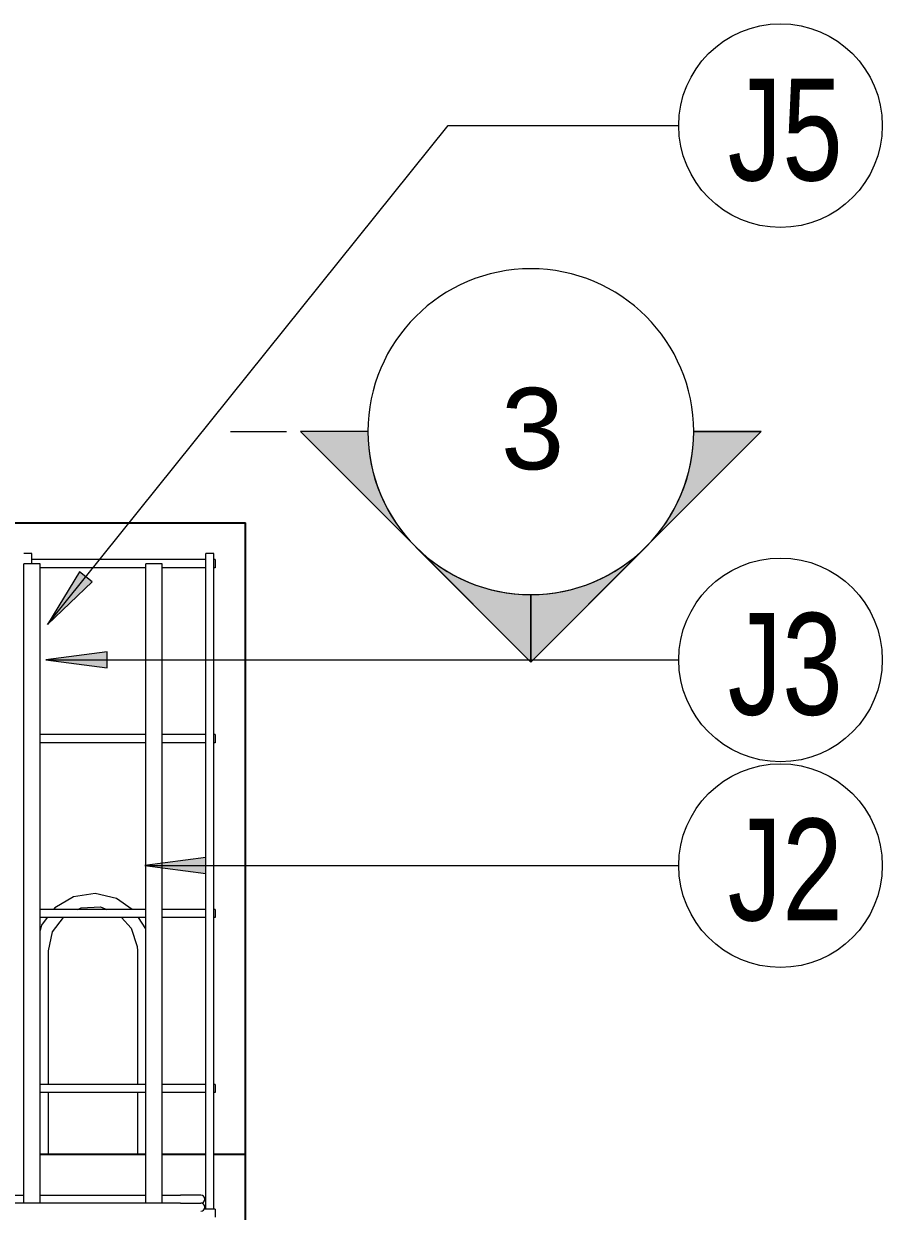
# Model space of a CAD drawing. Header units: millimetres. Extents: x 1454 to 26503, y -2036 to 18825.
# Drawn here: x 5621 to 6464, y 2984 to 4150 of the extents above; entities that cross this region are included whole.
import ezdxf

# ---------------------------------------------------------------- set-up
doc = ezdxf.new("R2010")
doc.units = ezdxf.units.MM
for name, color, linetype, lineweight in [('A-GENM', 13, 'Continuous', 18), ('A-WALL', 113, 'Continuous', 25), ('G-ANNO-SYMB', 111, 'Continuous', 9), ('S-RBAR', 171, 'Continuous', 18), ('S-RBAR-IDEN', 171, 'Continuous', 9)]:
    doc.layers.add(name, color=color, linetype=linetype, lineweight=lineweight)
doc.styles.add('Arial', font='arial.ttf', dxfattribs={"height": 80})
doc.styles.add('Nirmala UI Semilight', font='NirmalaS.ttf', dxfattribs={"width": 0.8, "height": 100})

# ---------------------------------------------------------------- blocks, each defined once
blk = doc.blocks.new('12_7Ø_ Lifting Insert_COLUMN - 12_9Ø Lifting insert-1653171-Elevation Front 1')
at = {"layer": 'A-GENM'}
for p, q in [((5740.9, 3261.3), (5733.7, 3272.5)), ((5645.2, 3108.7), (5645.2, 3240)), ((5732.5, 3240), (5732.5, 3108.7)), ((5645.2, 3040), (5645.2, 3100.7)), ((5732.5, 3100.7), (5732.5, 3040))]:
    blk.add_line(p, q, dxfattribs=at)
at = {"layer": 'A-GENM', "flags": 128}
for points in [[(5727.4, 3280.5), (5711.9, 3291.4), (5691, 3296.3), (5669.8, 3293), (5651.3, 3282.1), (5650.1, 3280.5)], [(5674.2, 3280.5), (5677.4, 3282.1), (5696.2, 3283), (5702.4, 3280.5)], [(5644, 3272.5), (5638.3, 3265), (5636.9, 3259.9)], [(5645.2, 3240), (5649.2, 3258.4), (5660, 3272.5)], [(5716.8, 3272.5), (5726.5, 3262.1), (5732.3, 3244.2), (5732.5, 3240)]]:
    blk.add_lwpolyline(points, dxfattribs=at)
blk = doc.blocks.new('Detail View - M_Section Head - Filled SHOP DWG-1002450-Elevation Front 1')
at = {"layer": 'G-ANNO-SYMB'}
h = blk.add_hatch(color=256, dxfattribs=at)
edge = h.paths.add_edge_path()
edge.add_line((5892.8, 3749.7), (5959.1, 3749.7))
edge.add_arc((6119.1, 3749.7), 160, 180, 225)
edge.add_line((6006, 3636.5), (5892.8, 3749.7))
h = blk.add_hatch(color=256, dxfattribs=at)
edge = h.paths.add_edge_path()
edge.add_line((6345.4, 3749.7), (6232.2, 3636.5))
edge.add_arc((6119.1, 3749.7), 160, 315, 360)
edge.add_line((6279.1, 3749.7), (6345.4, 3749.7))
h = blk.add_hatch(color=256, dxfattribs=at)
edge = h.paths.add_edge_path()
edge.add_line((6119.1, 3523.4), (6006, 3636.5))
edge.add_arc((6119.1, 3749.7), 160, 225, 270)
edge.add_line((6119.1, 3589.7), (6119.1, 3523.4))
h = blk.add_hatch(color=256, dxfattribs=at)
edge = h.paths.add_edge_path()
edge.add_line((6119.1, 3523.4), (6119.1, 3589.7))
edge.add_arc((6119.1, 3749.7), 160, 270, 315)
edge.add_line((6232.2, 3636.5), (6119.1, 3523.4))
for p, q in [((6119.1, 3523.4), (5892.8, 3749.7)), ((5959.1, 3749.7), (5892.8, 3749.7)), ((5892.8, 3749.7), (6006, 3636.5)), ((5959.1, 3749.7), (5892.8, 3749.7)), ((6119.1, 3523.4), (6345.4, 3749.7)), ((6232.2, 3636.5), (6345.4, 3749.7)), ((6279.1, 3749.7), (6345.4, 3749.7)), ((6345.4, 3749.7), (6279.1, 3749.7)), ((6006, 3636.5), (6119.1, 3523.4)), ((6119.1, 3523.4), (6232.2, 3636.5)), ((6119.1, 3589.7), (6119.1, 3523.4)), ((6119.1, 3523.4), (6119.1, 3589.7))]:
    blk.add_line(p, q, dxfattribs=at)
for start, end in [(360, 180), (180, 360), (180, 225), (315, 0), (225, 270), (270, 315)]:
    blk.add_arc((6119.1, 3749.7), 160, start, end, dxfattribs=at)
blk = doc.blocks.new('M_Rebar Tag_rfa MARK - ARROW-794226-Elevation Front 1')
at = {"layer": 'S-RBAR-IDEN'}
blk.add_circle((2715.3, 3901), 100, dxfattribs=at)

msp = doc.modelspace()

# ---------------------------------------------------------------- hatches: boundary and pattern name
at = {"layer": 'S-RBAR-IDEN'}
for points in [[(5644.24582, 3560.24301), (5687.9793, 3602.07337), (5675.66263, 3611.96709)], [(5642.72615, 3525.57513), (5702.72615, 3517.67598), (5702.72615, 3533.47428)], [(5739.91751, 3323.58954), (5799.91751, 3315.69039), (5799.91751, 3331.48869)]]:
    msp.add_hatch(color=256, dxfattribs=at).paths.add_polyline_path(points)

# ---------------------------------------------------------------- linework, layer by layer
at = {"layer": 'A-WALL'}
for p, q in [((5538.8071, 3660), (5838.8071, 3660)), ((5838.8071, -378), (5838.8071, 3660)), ((5740.90093, 3040), (5636.90093, 3040)), ((5799.76935, 3040), (5756.90093, 3040)), ((5838.8071, 3040), (5807.76935, 3040))]:
    msp.add_line(p, q, dxfattribs=at)
at = {"layer": 'G-ANNO-SYMB'}
msp.add_line((5879.10057, 3749.65673), (5824.05879, 3749.65673), dxfattribs=at)
at = {"layer": 'S-RBAR'}
for p, q in [((5628.89907, 3630), (5620.89907, 3630)), ((5628.89907, 3620), (5628.89907, 3630)), ((5807.76935, 3630), (5799.76935, 3630)), ((5799.76935, 2986.26923), (5799.76935, 3630)), ((5807.76935, 2986.26923), (5807.76935, 3630)), ((5636.90093, 3620), (5620.90093, 3620)), ((5620.90093, 2992.10805), (5620.90093, 3620)), ((5799.76935, 3624), (5628.89907, 3624)), ((5636.90093, 2992.10805), (5636.90093, 3620)), ((5740.90093, 3616), (5636.90093, 3616)), ((5756.90093, 3620), (5740.90093, 3620)), ((5740.90093, 2992.10805), (5740.90093, 3620)), ((5756.90093, 2992.10805), (5756.90093, 3620)), ((5799.76935, 3616), (5756.90093, 3616)), ((5808.8071, 3624), (5807.76935, 3624)), ((5808.8071, 3616), (5807.76935, 3616)), ((5808.8071, 3624), (5808.8071, 3616)), ((5740.90093, 3452.24138), (5636.90093, 3452.24138)), ((5799.76935, 3452.24138), (5756.90093, 3452.24138)), ((5808.8071, 3452.24138), (5807.76935, 3452.24138)), ((5808.8071, 3452.24138), (5808.8071, 3444.24138)), ((5740.90093, 3444.24138), (5636.90093, 3444.24138)), ((5799.76935, 3444.24138), (5756.90093, 3444.24138)), ((5808.8071, 3444.24138), (5807.76935, 3444.24138)), ((5740.90093, 3280.48276), (5636.90093, 3280.48276)), ((5799.76935, 3280.48276), (5756.90093, 3280.48276)), ((5808.8071, 3280.48276), (5807.76935, 3280.48276)), ((5808.8071, 3280.48276), (5808.8071, 3272.48276)), ((5740.90093, 3272.48276), (5636.90093, 3272.48276)), ((5799.76935, 3272.48276), (5756.90093, 3272.48276)), ((5808.8071, 3272.48276), (5807.76935, 3272.48276)), ((5740.90093, 3108.72414), (5636.90093, 3108.72414)), ((5799.76935, 3108.72414), (5756.90093, 3108.72414)), ((5808.8071, 3108.72414), (5807.76935, 3108.72414)), ((5808.8071, 3108.72414), (5808.8071, 3100.72414)), ((5740.90093, 3100.72414), (5636.90093, 3100.72414)), ((5799.76935, 3100.72414), (5756.90093, 3100.72414)), ((5808.8071, 3100.72414), (5807.76935, 3100.72414)), ((5602.8071, 3000), (5620.90093, 3000)), ((5636.90093, 3000), (5740.90093, 3000)), ((5756.90093, 3000), (5774.8071, 3000)), ((5794.8071, 3000), (5774.8071, 3000)), ((5774.8071, 2992.10805), (5602.8071, 2992.10805)), ((5774.8071, 2992.10805), (5794.8071, 2992.10805)), ((5808.8071, 2986.26923), (5798.05422, 2986.26923)), ((5808.8071, 2986.26923), (5808.8071, 2978.26923))]:
    msp.add_line(p, q, dxfattribs=at)
for centre, start, end in [((5794.8071, 2996), 270, 90), ((5794.8071, 2988.10805), 75, 90), ((5794.8071, 2988.10805), 270, 90), ((5794.8071, 2988.10805), 15, 60), ((5794.8071, 2988.10805), 332.50612675, 345)]:
    msp.add_arc(centre, 4, start, end, dxfattribs=at)
at = {"layer": 'S-RBAR-IDEN'}
for p, q in [((5644.24582, 3560.24301), (6037.88599, 4050.28486)), ((6037.88599, 4050.28486), (6264.34586, 4050.28486)), ((5675.66263, 3611.96709), (5644.24582, 3560.24301)), ((5687.9793, 3602.07337), (5675.66263, 3611.96709)), ((5644.24582, 3560.24301), (5687.9793, 3602.07337)), ((5702.72615, 3533.47428), (5642.72615, 3525.57513)), ((5642.72615, 3525.57513), (5702.72615, 3517.67598)), ((5642.72615, 3525.57513), (6264.34586, 3525.57513)), ((5702.72615, 3517.67598), (5702.72615, 3533.47428)), ((5799.91751, 3331.48869), (5739.91751, 3323.58954)), ((5799.91751, 3315.69039), (5799.91751, 3331.48869)), ((5739.91751, 3323.58954), (5799.91751, 3315.69039)), ((5739.91751, 3323.58954), (6264.34586, 3323.58954))]:
    msp.add_line(p, q, dxfattribs=at)

# ---------------------------------------------------------------- block references
at = {"layer": 'A-GENM'}
msp.add_blockref('12_7Ø_ Lifting Insert_COLUMN - 12_9Ø Lifting insert-1653171-Elevation Front 1', (0, 0), dxfattribs=at)
at = {"layer": 'G-ANNO-SYMB'}
msp.add_blockref('Detail View - M_Section Head - Filled SHOP DWG-1002450-Elevation Front 1', (0, 0), dxfattribs=at)
at = {"layer": 'S-RBAR-IDEN'}
for p in [(3649.07811, 149.26032), (3649.07811, -375.44941), (3649.07811, -577.435)]:
    msp.add_blockref('M_Rebar Tag_rfa MARK - ARROW-794226-Elevation Front 1', p, dxfattribs=at)

# ---------------------------------------------------------------- texts
at = {"layer": 'G-ANNO-SYMB', "insert": (6089.74739, 3792.72381), "char_height": 80, "width": 76.962, "attachment_point": 1, "style": 'Arial'}
msp.add_mtext('3', dxfattribs=at)
at = {"layer": 'S-RBAR-IDEN', "char_height": 100, "width": 118.0084, "attachment_point": 1, "style": 'Nirmala UI Semilight'}
for s, insert in [('J5', (6312.5367, 4096.36676)), ('J3', (6312.5367, 3571.65703)), ('J2', (6312.5367, 3369.67144))]:
    msp.add_mtext(s, dxfattribs=dict(at, insert=insert))

doc.saveas('drawing.dxf')
